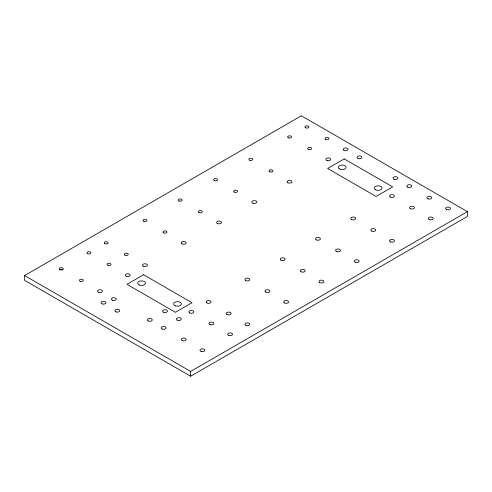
<?xml version="1.0" encoding="UTF-8"?>
<svg xmlns="http://www.w3.org/2000/svg" width="492" height="492" viewBox="0 0 492 492"><rect width="100%" height="100%" fill="white"/><g stroke="black" fill="none" stroke-linecap="round" stroke-linejoin="round"><path stroke-width="0.74" d="M24.6 275.557L301.35 115.78L467.4 211.646L467.4 216.443L190.65 376.22L24.6 280.354L24.6 275.557L190.65 371.429L467.4 211.646M190.65 371.429L190.65 376.22M59.575 269.979A1.956 1.132 0 0 1 62.964 269.979M143.602 274.757L126.998 284.345L175.429 312.309L192.034 302.721L143.602 274.757M344.246 158.922L327.641 168.504L376.072 196.468L392.678 186.88L344.246 158.922M80.356 281.332A1.956 1.132 0 0 0 83.289 280.354A1.956 1.132 0 0 0 80.356 279.376A1.956 1.132 0 0 0 80.356 281.332M108.031 265.354A1.956 1.132 0 0 0 110.964 264.376A1.956 1.132 0 0 0 108.031 263.398A1.956 1.132 0 0 0 108.031 265.354M87.558 253.589A1.956 1.132 0 0 0 90.835 253.085A1.956 1.132 0 0 0 88.437 251.701A1.956 1.132 0 0 0 87.558 253.589M124.919 255.188A1.956 1.132 0 0 0 128.197 254.684A1.956 1.132 0 0 0 125.798 253.3A1.956 1.132 0 0 0 124.919 255.188M163.664 232.821A1.956 1.132 0 0 0 166.942 232.31A1.956 1.132 0 0 0 164.543 230.926A1.956 1.132 0 0 0 163.664 232.821M198.952 212.446A1.956 1.132 0 0 0 202.224 211.941A1.956 1.132 0 0 0 199.832 210.558A1.956 1.132 0 0 0 198.952 212.446M234.235 192.077A1.956 1.132 0 0 0 237.513 191.566A1.956 1.132 0 0 0 235.114 190.183A1.956 1.132 0 0 0 234.235 192.077M269.93 171.88A1.956 1.132 0 0 0 272.863 170.902A1.956 1.132 0 0 0 269.93 169.924A1.956 1.132 0 0 0 269.93 171.88M308.269 149.334A1.956 1.132 0 0 0 311.541 148.824A1.956 1.132 0 0 0 309.148 147.44A1.956 1.132 0 0 0 308.269 149.334M325.569 139.347A1.956 1.132 0 0 0 328.841 138.842A1.956 1.132 0 0 0 326.442 137.459A1.956 1.132 0 0 0 325.569 139.347M305.501 127.76A1.956 1.132 0 0 0 308.773 127.256A1.956 1.132 0 0 0 306.381 125.872A1.956 1.132 0 0 0 305.501 127.76M288.207 137.748A1.956 1.132 0 0 0 291.479 137.243A1.956 1.132 0 0 0 289.081 135.86A1.956 1.132 0 0 0 288.207 137.748M60.288 269.745A1.956 1.132 0 0 0 63.228 268.767A1.956 1.132 0 0 0 60.288 267.789A1.956 1.132 0 0 0 60.288 269.745M104.858 243.602A1.956 1.132 0 0 0 108.129 243.097A1.956 1.132 0 0 0 105.737 241.713A1.956 1.132 0 0 0 104.858 243.602M144.008 221.412A1.956 1.132 0 0 0 146.942 220.434A1.956 1.132 0 0 0 144.008 219.457A1.956 1.132 0 0 0 144.008 221.412M179.291 201.043A1.956 1.132 0 0 0 182.231 200.066A1.956 1.132 0 0 0 179.291 199.082A1.956 1.132 0 0 0 179.291 201.043M214.58 180.669A1.956 1.132 0 0 0 217.513 179.691A1.956 1.132 0 0 0 214.58 178.713A1.956 1.132 0 0 0 214.58 180.669M249.862 160.3A1.956 1.132 0 0 0 252.802 159.322A1.956 1.132 0 0 0 249.862 158.338A1.956 1.132 0 0 0 249.862 160.3M177.157 320.095A2.448 1.414 0 0 0 181.253 319.468A2.448 1.414 0 0 0 178.258 317.734A2.448 1.414 0 0 0 177.157 320.095M163.83 312.334A2.448 1.414 0 0 0 167.495 311.11A2.448 1.414 0 0 0 163.83 309.886A2.448 1.414 0 0 0 163.83 312.334M102.25 303.945A2.448 1.414 0 0 0 105.921 302.721A2.448 1.414 0 0 0 102.25 301.498A2.448 1.414 0 0 0 102.25 303.945M116.087 311.934A2.448 1.414 0 0 0 119.759 310.71A2.448 1.414 0 0 0 116.087 309.486A2.448 1.414 0 0 0 116.087 311.934M201.191 351.479A2.448 1.414 0 0 0 204.857 350.255A2.448 1.414 0 0 0 201.191 349.031A2.448 1.414 0 0 0 201.191 351.479M228.866 335.501A2.448 1.414 0 0 0 232.532 334.277A2.448 1.414 0 0 0 228.866 333.053A2.448 1.414 0 0 0 228.866 335.501M246.16 325.513A2.448 1.414 0 0 0 249.831 324.289A2.448 1.414 0 0 0 246.16 323.072A2.448 1.414 0 0 0 246.16 325.513M284.401 302.924A2.448 1.414 0 0 0 288.49 302.291A2.448 1.414 0 0 0 285.495 300.557A2.448 1.414 0 0 0 284.401 302.924M319.683 282.549A2.448 1.414 0 0 0 323.779 281.916A2.448 1.414 0 0 0 320.784 280.188A2.448 1.414 0 0 0 319.683 282.549M355.476 262.402A2.448 1.414 0 0 0 359.148 261.178A2.448 1.414 0 0 0 355.476 259.954A2.448 1.414 0 0 0 355.476 262.402M390.254 241.806A2.448 1.414 0 0 0 394.35 241.172A2.448 1.414 0 0 0 391.355 239.444A2.448 1.414 0 0 0 390.254 241.806M429.51 219.66A2.448 1.414 0 0 0 433.175 218.436A2.448 1.414 0 0 0 429.51 217.212A2.448 1.414 0 0 0 429.51 219.66M446.804 209.672A2.448 1.414 0 0 0 450.475 208.454A2.448 1.414 0 0 0 446.804 207.23A2.448 1.414 0 0 0 446.804 209.672M182.323 340.624A2.448 1.414 0 0 0 186.167 339.597A2.448 1.414 0 0 0 182.704 338.188A2.448 1.414 0 0 0 182.323 340.624M210.182 324.714A2.448 1.414 0 0 0 213.854 323.496A2.448 1.414 0 0 0 210.182 322.272A2.448 1.414 0 0 0 210.182 324.714M226.972 314.505A2.448 1.414 0 0 0 231.068 313.871A2.448 1.414 0 0 0 228.073 312.143A2.448 1.414 0 0 0 226.972 314.505M265.717 292.137A2.448 1.414 0 0 0 269.813 291.504A2.448 1.414 0 0 0 266.818 289.776A2.448 1.414 0 0 0 265.717 292.137M301.006 271.762A2.448 1.414 0 0 0 305.095 271.129A2.448 1.414 0 0 0 302.1 269.401A2.448 1.414 0 0 0 301.006 271.762M336.799 251.615A2.448 1.414 0 0 0 340.464 250.391A2.448 1.414 0 0 0 336.799 249.173A2.448 1.414 0 0 0 336.799 251.615M371.577 231.019A2.448 1.414 0 0 0 375.667 230.385A2.448 1.414 0 0 0 372.672 228.657A2.448 1.414 0 0 0 371.577 231.019M410.322 208.651A2.448 1.414 0 0 0 414.412 208.018A2.448 1.414 0 0 0 411.417 206.289A2.448 1.414 0 0 0 410.322 208.651M428.126 198.891A2.448 1.414 0 0 0 431.791 197.667A2.448 1.414 0 0 0 428.126 196.443A2.448 1.414 0 0 0 428.126 198.891M394.221 179.316A2.448 1.414 0 0 0 397.893 178.092A2.448 1.414 0 0 0 394.221 176.868A2.448 1.414 0 0 0 394.221 179.316M112.631 300.348A2.448 1.414 0 0 0 116.296 299.13A2.448 1.414 0 0 0 112.631 297.906A2.448 1.414 0 0 0 112.631 300.348M358.244 158.547A2.448 1.414 0 0 0 361.915 157.323A2.448 1.414 0 0 0 358.244 156.099A2.448 1.414 0 0 0 358.244 158.547M148.098 320.895A2.448 1.414 0 0 0 152.194 320.261A2.448 1.414 0 0 0 149.199 318.533A2.448 1.414 0 0 0 148.098 320.895M206.911 302.924A2.448 1.414 0 0 0 211 302.291A2.448 1.414 0 0 0 208.005 300.557A2.448 1.414 0 0 0 206.911 302.924M245.656 280.551A2.448 1.414 0 0 0 249.745 279.917A2.448 1.414 0 0 0 246.75 278.189A2.448 1.414 0 0 0 245.656 280.551M280.938 260.182A2.448 1.414 0 0 0 285.034 259.548A2.448 1.414 0 0 0 282.039 257.82A2.448 1.414 0 0 0 280.938 260.182M316.731 240.035A2.448 1.414 0 0 0 320.403 238.811A2.448 1.414 0 0 0 316.731 237.587A2.448 1.414 0 0 0 316.731 240.035M351.509 219.438A2.448 1.414 0 0 0 355.605 218.805A2.448 1.414 0 0 0 352.61 217.077A2.448 1.414 0 0 0 351.509 219.438M390.254 197.064A2.448 1.414 0 0 0 394.35 196.437A2.448 1.414 0 0 0 391.355 194.703A2.448 1.414 0 0 0 390.254 197.064M407.616 187.12A2.448 1.414 0 0 0 411.669 186.394A2.448 1.414 0 0 0 408.563 184.734A2.448 1.414 0 0 0 407.616 187.12M162.446 329.111A2.448 1.414 0 0 0 166.112 327.887A2.448 1.414 0 0 0 162.446 326.663A2.448 1.414 0 0 0 162.446 329.111M98.794 292.359A2.448 1.414 0 0 0 102.459 291.135A2.448 1.414 0 0 0 98.794 289.917A2.448 1.414 0 0 0 98.794 292.359M143.258 266.172A2.448 1.414 0 0 0 147.348 265.539A2.448 1.414 0 0 0 144.353 263.81A2.448 1.414 0 0 0 143.258 266.172M182.003 243.804A2.448 1.414 0 0 0 186.093 243.171A2.448 1.414 0 0 0 183.098 241.443A2.448 1.414 0 0 0 182.003 243.804M217.796 223.657A2.448 1.414 0 0 0 221.462 222.433A2.448 1.414 0 0 0 217.796 221.209A2.448 1.414 0 0 0 217.796 223.657M253.079 203.282A2.448 1.414 0 0 0 256.75 202.058A2.448 1.414 0 0 0 253.079 200.834A2.448 1.414 0 0 0 253.079 203.282M287.857 182.686A2.448 1.414 0 0 0 291.953 182.052A2.448 1.414 0 0 0 288.958 180.324A2.448 1.414 0 0 0 287.857 182.686M327.112 160.54A2.448 1.414 0 0 0 330.778 159.322A2.448 1.414 0 0 0 327.112 158.098A2.448 1.414 0 0 0 327.112 160.54M343.902 150.331A2.448 1.414 0 0 0 347.992 149.697A2.448 1.414 0 0 0 344.997 147.969A2.448 1.414 0 0 0 343.902 150.331M126.469 276.381A2.448 1.414 0 0 0 130.134 275.157A2.448 1.414 0 0 0 126.469 273.939A2.448 1.414 0 0 0 126.469 276.381M189.611 312.906A2.448 1.414 0 0 0 193.707 312.272A2.448 1.414 0 0 0 190.712 310.544A2.448 1.414 0 0 0 189.611 312.906M175.546 305.876A3.911 2.257 0 0 0 181.419 303.921A3.911 2.257 0 0 0 175.546 301.965A3.911 2.257 0 0 0 175.546 305.876M139.568 285.108A3.924 2.263 0 0 0 145.447 283.146A3.924 2.263 0 0 0 139.568 281.184A3.924 2.263 0 0 0 139.568 285.108M339.406 168.904A3.911 2.257 0 0 0 345.95 167.895A3.911 2.257 0 0 0 341.159 165.127A3.911 2.257 0 0 0 339.406 168.904M375.384 189.678A3.911 2.257 0 0 0 381.927 188.664A3.911 2.257 0 0 0 377.136 185.896A3.911 2.257 0 0 0 375.384 189.678"/></g></svg>
